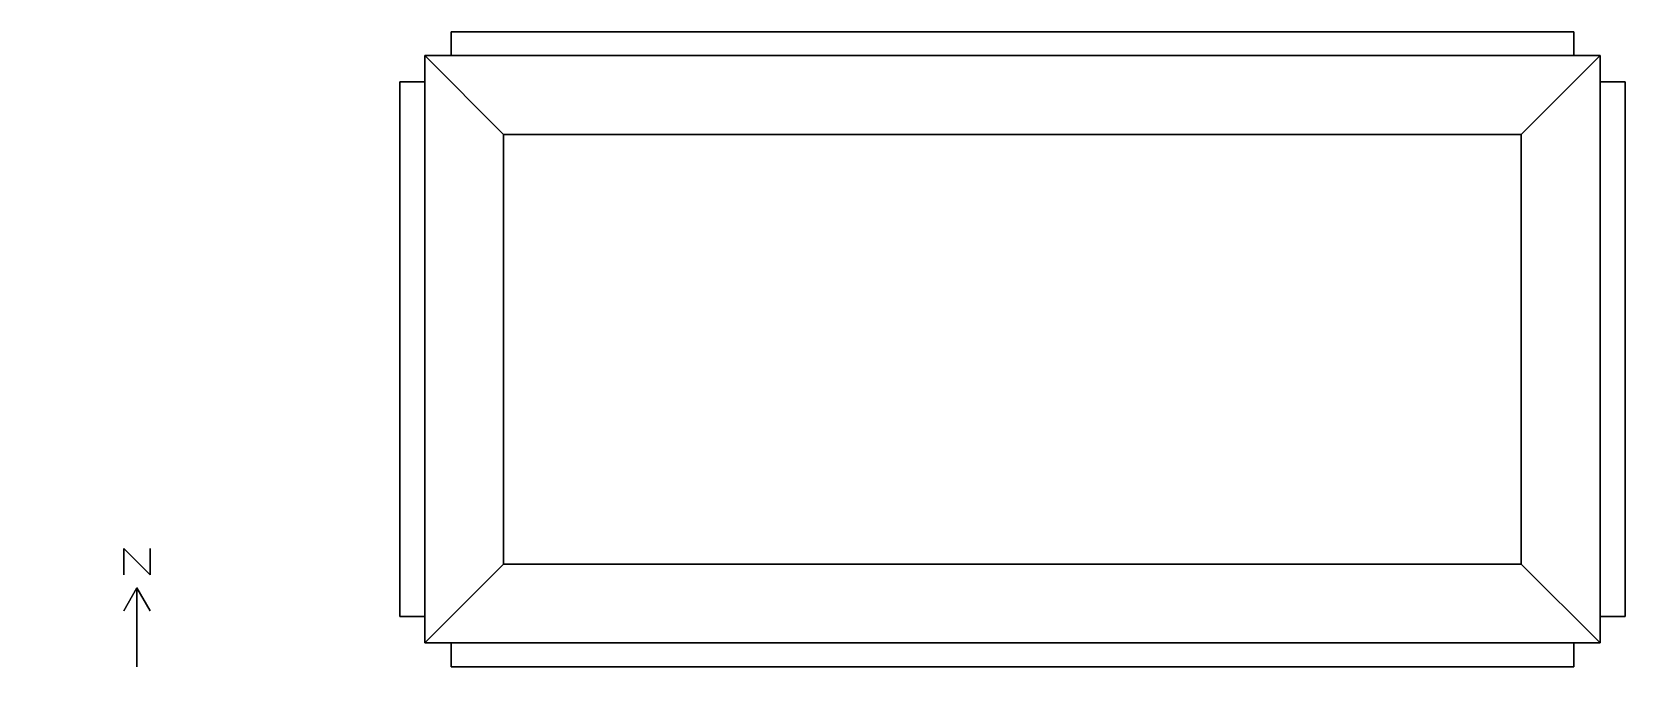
# Model space of a CAD drawing. Header units: metres. Extents: x -15 to 45.7, y -2 to 23.3.
import ezdxf

# ---------------------------------------------------------------- set-up
doc = ezdxf.new("R2010")
doc.units = ezdxf.units.M

msp = doc.modelspace()

# ---------------------------------------------------------------- linework, layer by layer
at = {"layer": '1', "color": 3}
for points in [[(-11.45051, 3.59399, 0.1), (-11.45051, 3.59399), (-11.45051, 2.59399), (-11.45051, 2.59399, 0.1)], [(-11.45051, 3.59399, 0.1), (-11.45051, 3.59399), (-10.45051, 2.59399), (-10.45051, 2.59399, 0.1)], [(-10.45051, 3.59399, 0.1), (-10.45051, 3.59399), (-10.45051, 2.59399), (-10.45051, 2.59399, 0.1)], [(-10.95051, 2.09399, 0.1), (-10.95051, 2.09399), (-11.45051, 1.22796), (-11.45051, 1.22796, 0.1)], [(-10.95051, 2.09399, 0.1), (-10.95051, 2.09399), (-10.95051, -0.90601), (-10.95051, -0.90601, 0.1)], [(-10.95051, 2.09399, 0.1), (-10.95051, 2.09399), (-10.45051, 1.22796), (-10.45051, 1.22796, 0.1)]]:
    msp.add_3dface(points, dxfattribs=at)
at = {"layer": 'ZONE_1', "color": 8}
msp.add_3dface([(44.72136, 0), (0, 0), (3, 3), (41.72136, 3)], dxfattribs=at)
at = {"layer": 'ZONE_1', "color": 15}
msp.add_3dface([(3, 3, 3), (0, 0, 3), (44.72136, 0, 3), (41.72136, 3, 3)], dxfattribs=at)
at = {"layer": 'ZONE_1', "color": 43}
for points in [[(0, 0, 3), (0, 0), (2.99955, 2.99955), (2.99955, 2.99955, 3)], [(2.99955, 2.99955, 3), (2.99955, 2.99955), (0, 0), (0, 0, 3)], [(3, 3, 3), (3, 3), (41.72136, 3), (41.72136, 3, 3)], [(44.72091, 0.00045, 3), (44.72091, 0.00045), (41.72136, 3), (41.72136, 3, 3)], [(44.72136, 0, 3), (44.72136, 0), (41.72181, 2.99955), (41.72181, 2.99955, 3)], [(0, 0, 3), (0, 0), (44.72136, 0), (44.72136, 0, 3)]]:
    msp.add_3dface(points, dxfattribs=at)
at = {"layer": 'ZONE_1', "color": 143}
msp.add_3dface([(1, 0, 2.28511), (1, 0, 0.71489), (43.72136, 0, 0.71489), (43.72136, 0, 2.28511)], dxfattribs=at)
at = {"layer": 'ZONE_1', "color": 13}
for points in [[(1, -0.90601, 2.28511), (1, 0, 2.28511), (43.72136, 0, 2.28511), (43.72136, -0.90601, 2.28511)], [(43.72136, -0.90601, 2.28511), (43.72136, 0, 2.28511), (1, 0, 2.28511), (1, -0.90601, 2.28511)]]:
    msp.add_3dface(points, dxfattribs=at)
at = {"layer": 'ZONE_2', "color": 8}
msp.add_3dface([(44.72136, 0), (41.72136, 3), (41.72136, 19.36068), (44.72136, 22.36068)], dxfattribs=at)
at = {"layer": 'ZONE_2', "color": 15}
msp.add_3dface([(41.72136, 19.36068, 3), (41.72136, 3, 3), (44.72136, 0, 3), (44.72136, 22.36068, 3)], dxfattribs=at)
at = {"layer": 'ZONE_2', "color": 43}
for points in [[(41.72136, 19.36068, 3), (41.72136, 19.36068), (44.72091, 22.36023), (44.72091, 22.36023, 3)], [(44.72091, 22.36023, 3), (44.72091, 22.36023), (41.72136, 19.36068), (41.72136, 19.36068, 3)], [(44.72136, 0, 3), (44.72136, 0), (44.72136, 22.36068), (44.72136, 22.36068, 3)], [(41.72136, 3, 3), (41.72136, 3), (41.72136, 19.36068), (41.72136, 19.36068, 3)], [(41.72136, 3, 3), (41.72136, 3), (44.72091, 0.00045), (44.72091, 0.00045, 3)], [(41.72181, 2.99955, 3), (41.72181, 2.99955), (44.72136, 0), (44.72136, 0, 3)]]:
    msp.add_3dface(points, dxfattribs=at)
at = {"layer": 'ZONE_2', "color": 143}
msp.add_3dface([(44.72136, 1, 2.32367), (44.72136, 1, 0.67633), (44.72136, 21.36068, 0.67633), (44.72136, 21.36068, 2.32367)], dxfattribs=at)
at = {"layer": 'ZONE_2', "color": 13}
for points in [[(45.67187, 1, 2.32367), (44.72136, 1, 2.32367), (44.72136, 21.36068, 2.32367), (45.67187, 21.36068, 2.32367)], [(45.67187, 21.36068, 2.32367), (44.72136, 21.36068, 2.32367), (44.72136, 1, 2.32367), (45.67187, 1, 2.32367)]]:
    msp.add_3dface(points, dxfattribs=at)
at = {"layer": 'ZONE_3', "color": 13}
for points in [[(43.72136, 23.26669, 2.28511), (43.72136, 22.36068, 2.28511), (1, 22.36068, 2.28511), (1, 23.26669, 2.28511)], [(1, 23.26669, 2.28511), (1, 22.36068, 2.28511), (43.72136, 22.36068, 2.28511), (43.72136, 23.26669, 2.28511)]]:
    msp.add_3dface(points, dxfattribs=at)
at = {"layer": 'ZONE_3', "color": 43}
for points in [[(44.72136, 22.36068, 3), (44.72136, 22.36068), (0, 22.36068), (0, 22.36068, 3)], [(3, 19.36068, 3), (3, 19.36068), (0.00045, 22.36023), (0.00045, 22.36023, 3)], [(0.00045, 22.36023, 3), (0.00045, 22.36023), (3, 19.36068), (3, 19.36068, 3)], [(41.72136, 19.36068, 3), (41.72136, 19.36068), (44.72091, 22.36023), (44.72091, 22.36023, 3)], [(44.72091, 22.36023, 3), (44.72091, 22.36023), (41.72136, 19.36068), (41.72136, 19.36068, 3)], [(3, 19.36068, 3), (3, 19.36068), (41.72136, 19.36068), (41.72136, 19.36068, 3)]]:
    msp.add_3dface(points, dxfattribs=at)
at = {"layer": 'ZONE_3', "color": 8}
msp.add_3dface([(41.72136, 19.36068), (3, 19.36068), (0, 22.36068), (44.72136, 22.36068)], dxfattribs=at)
at = {"layer": 'ZONE_3', "color": 15}
msp.add_3dface([(0, 22.36068, 3), (3, 19.36068, 3), (41.72136, 19.36068, 3), (44.72136, 22.36068, 3)], dxfattribs=at)
at = {"layer": 'ZONE_3', "color": 143}
msp.add_3dface([(43.72136, 22.36068, 2.28511), (43.72136, 22.36068, 0.71489), (1, 22.36068, 0.71489), (1, 22.36068, 2.28511)], dxfattribs=at)
at = {"layer": 'ZONE_4', "color": 43}
for points in [[(0, 22.36068, 3), (0, 22.36068), (0, 0), (0, 0, 3)], [(3, 19.36068, 3), (3, 19.36068), (0.00045, 22.36023), (0.00045, 22.36023, 3)], [(0.00045, 22.36023, 3), (0.00045, 22.36023), (3, 19.36068), (3, 19.36068, 3)], [(3, 3, 3), (3, 3), (3, 19.36068), (3, 19.36068, 3)], [(0, 0, 3), (0, 0), (2.99955, 2.99955), (2.99955, 2.99955, 3)], [(2.99955, 2.99955, 3), (2.99955, 2.99955), (0, 0), (0, 0, 3)]]:
    msp.add_3dface(points, dxfattribs=at)
at = {"layer": 'ZONE_4', "color": 8}
msp.add_3dface([(3, 3), (0, 0), (0, 22.36068), (3, 19.36068)], dxfattribs=at)
at = {"layer": 'ZONE_4', "color": 15}
msp.add_3dface([(0, 22.36068, 3), (0, 0, 3), (3, 3, 3), (3, 19.36068, 3)], dxfattribs=at)
at = {"layer": 'ZONE_4', "color": 13}
for points in [[(-0.95051, 21.36068, 2.32367), (0, 21.36068, 2.32367), (0, 1, 2.32367), (-0.95051, 1, 2.32367)], [(-0.95051, 1, 2.32367), (0, 1, 2.32367), (0, 21.36068, 2.32367), (-0.95051, 21.36068, 2.32367)]]:
    msp.add_3dface(points, dxfattribs=at)
at = {"layer": 'ZONE_4', "color": 143}
msp.add_3dface([(0, 21.36068, 2.32367), (0, 21.36068, 0.67633), (0, 1, 0.67633), (0, 1, 2.32367)], dxfattribs=at)
at = {"layer": 'ZONE_CORE', "color": 43}
for points in [[(41.72136, 19.36068, 3), (41.72136, 19.36068), (3, 19.36068), (3, 19.36068, 3)], [(3, 19.36068, 3), (3, 19.36068), (3, 3), (3, 3, 3)], [(41.72136, 19.36068, 3), (41.72136, 19.36068), (41.72136, 3), (41.72136, 3, 3)], [(41.72136, 3, 3), (41.72136, 3), (3, 3), (3, 3, 3)]]:
    msp.add_3dface(points, dxfattribs=at)
at = {"layer": 'ZONE_CORE', "color": 8}
msp.add_3dface([(41.72136, 19.36068), (41.72136, 3), (3, 3), (3, 19.36068)], dxfattribs=at)
at = {"layer": 'ZONE_CORE', "color": 15}
msp.add_3dface([(41.72136, 19.36068, 3), (41.72136, 3, 3), (3, 3, 3), (3, 19.36068, 3)], dxfattribs=at)

doc.saveas('drawing.dxf')
